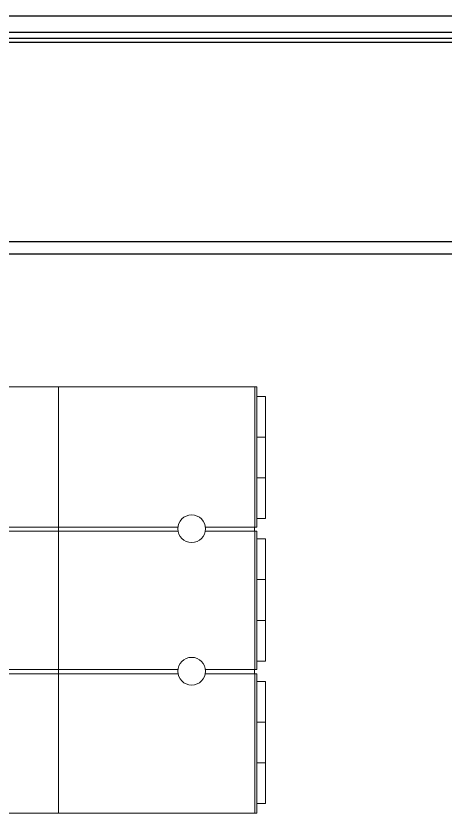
# Model space of a CAD drawing. Header units: millimetres. Extents: x 0 to 69574, y -5 to 41746.
# Drawn here: x 45623.3 to 45728.8, y 12572.1 to 12767.9 of the extents above; entities that cross this region are included whole.
import ezdxf

# ---------------------------------------------------------------- set-up
doc = ezdxf.new("R2010")
doc.units = ezdxf.units.MM
doc.layers.add('000-PI-Oprema', color=30, linetype='Continuous', lineweight=5)
doc.layers.add('000-PI-ORMAR', color=2, linetype='Continuous')

# ---------------------------------------------------------------- blocks, each defined once
blk = doc.blocks.new('8606.000_montažna')
at = {"layer": '000-PI-ORMAR'}
for p, q in [((51138.39, 38452.42), (50727.39, 38452.42)), ((51138.39, 38449.42), (50727.39, 38449.42))]:
    blk.add_line(p, q, dxfattribs=at)
blk = doc.blocks.new('LV429517')
at = {"layer": '000-PI-Oprema'}
for p, q in [((47879.24, 38468.75), (47879.24, 38470.9)), ((47879.24, 38470.9), (47909.24, 38470.9)), ((47889.24, 38470.9), (47889.24, 38468.75)), ((47899.24, 38468.75), (47899.24, 38470.9)), ((47909.24, 38470.9), (47909.24, 38468.75)), ((47914.24, 38468.75), (47914.24, 38470.9)), ((47914.24, 38470.9), (47944.24, 38470.9)), ((47924.24, 38470.9), (47924.24, 38468.75)), ((47934.24, 38468.75), (47934.24, 38470.9)), ((47944.24, 38470.9), (47944.24, 38468.75)), ((47949.24, 38468.75), (47949.24, 38470.9)), ((47949.24, 38470.9), (47979.24, 38470.9)), ((47959.24, 38470.9), (47959.24, 38468.75)), ((47969.24, 38468.75), (47969.24, 38470.9)), ((47979.24, 38470.9), (47979.24, 38468.75)), ((47876.89, 38393.35), (47876.89, 38468.75)), ((47876.89, 38468.75), (47911.36, 38468.75)), ((47911.36, 38456.13), (47911.36, 38468.75)), ((47912.36, 38468.75), (47912.36, 38456.09)), ((47912.36, 38468.75), (47946.36, 38468.75)), ((47946.36, 38456.13), (47946.36, 38468.75)), ((47947.36, 38468.75), (47947.36, 38456.09)), ((47947.36, 38468.75), (47981.59, 38468.75)), ((47981.59, 38393.35), (47981.59, 38468.75)), ((47876.89, 38468.26), (47911.36, 38468.26)), ((47911.36, 38468.15), (47912.36, 38468.15)), ((47912.36, 38468.26), (47946.36, 38468.26)), ((47946.36, 38468.15), (47947.36, 38468.15)), ((47947.36, 38468.26), (47981.59, 38468.26)), ((47911.36, 38396.65), (47911.36, 38449.37)), ((47912.36, 38449.41), (47912.36, 38396.65)), ((47946.36, 38396.65), (47946.36, 38449.37)), ((47947.36, 38449.41), (47947.36, 38396.65)), ((47981.59, 38420), (47876.89, 38420)), ((47879.39, 38407.3), (47879.39, 38406.05)), ((47883.39, 38407.3), (47879.39, 38407.3)), ((47880.59, 38405.31), (47880.59, 38406.3)), ((47880.59, 38406.3), (47882.19, 38406.3)), ((47882.19, 38406.3), (47882.19, 38405.31)), ((47883.39, 38406.05), (47883.39, 38407.3)), ((47979.09, 38407.3), (47975.09, 38407.3)), ((47975.09, 38407.3), (47975.09, 38406.05)), ((47976.29, 38406.3), (47977.89, 38406.3)), ((47976.29, 38405.31), (47976.29, 38406.3)), ((47977.89, 38406.3), (47977.89, 38405.31)), ((47979.09, 38406.05), (47979.09, 38407.3)), ((47882.29, 38402.4), (47880.48, 38402.4)), ((47943.74, 38403.6), (47934.74, 38403.6)), ((47934.74, 38403.6), (47934.74, 38398.4)), ((47934.74, 38402.4), (47937.09, 38402.4)), ((47943.74, 38398.4), (47943.74, 38403.6)), ((47958.74, 38403.6), (47949.74, 38403.6)), ((47949.74, 38403.6), (47949.74, 38398.4)), ((47956.39, 38402.4), (47958.74, 38402.4)), ((47958.74, 38398.4), (47958.74, 38403.6)), ((47976.18, 38402.4), (47977.99, 38402.4)), ((47938.59, 38398.4), (47938.59, 38400.9)), ((47941.61, 38401.6), (47943.74, 38401.6)), ((47941.61, 38398.85), (47941.61, 38401.6)), ((47949.74, 38401.6), (47951.86, 38401.6)), ((47951.86, 38401.6), (47951.86, 38398.85)), ((47954.85, 38400.9), (47954.85, 38398.4)), ((47889.44, 38398.6), (47889.44, 38396)), ((47899.04, 38396), (47899.04, 38398.6)), ((47924.44, 38398.6), (47924.44, 38396)), ((47934.04, 38396), (47934.04, 38398.6)), ((47934.74, 38398.4), (47943.74, 38398.4)), ((47943.74, 38398.85), (47941.61, 38398.85)), ((47951.86, 38398.85), (47949.74, 38398.85)), ((47949.74, 38398.4), (47958.74, 38398.4)), ((47959.44, 38398.6), (47959.44, 38396)), ((47969.04, 38396), (47969.04, 38398.6)), ((47912.36, 38396.65), (47911.36, 38396.65)), ((47947.36, 38396.65), (47946.36, 38396.65)), ((47876.89, 38393.35), (47881.94, 38393.35)), ((47881.94, 38388.5), (47881.94, 38393.35)), ((47981.59, 38393.35), (47976.54, 38393.35)), ((47976.54, 38393.35), (47976.54, 38388.5)), ((47881.94, 38388.5), (47942.33, 38388.5)), ((47976.54, 38388.5), (47951.15, 38388.5)), ((47946.45, 38384.1), (47947.03, 38384.1))]:
    blk.add_line(p, q, dxfattribs=at)
for centre, radius in [((47911.74, 38452.75), 3.4), ((47946.74, 38452.75), 3.4), ((47881.39, 38401.8), 1.1), ((47977.09, 38401.8), 1.1), ((47894.24, 38398.6), 0.87), ((47929.24, 38398.6), 0.87), ((47964.24, 38398.6), 0.87), ((47894.24, 38396), 0.87), ((47929.24, 38396), 0.87), ((47964.24, 38396), 0.87)]:
    blk.add_circle(centre, radius, dxfattribs=at)
for centre, radius, start, end in [((47881.39, 38401.8), 4.7, 115.1843, 163.2267), ((47881.39, 38401.8), 4.7, 196.7733, 64.8157), ((47977.09, 38401.8), 4.7, 115.1843, 343.2238), ((47977.09, 38401.8), 4.7, 16.7762, 64.8157), ((47881.39, 38401.8), 3.6, 102.8396, 77.1604), ((47977.09, 38401.8), 3.6, 102.8396, 77.1604), ((47894.24, 38398.6), 4.8, 0, 180), ((47929.24, 38398.6), 4.8, 0, 180), ((47937.09, 38400.9), 1.5, 0.0001, 89.9352), ((47956.36, 38400.89), 1.51, 88.9208, 179.4566), ((47964.24, 38398.6), 4.8, 0, 180), ((47894.24, 38396), 4.8, 180, 0), ((47929.24, 38396), 4.8, 180, 0), ((47964.24, 38396), 4.8, 180, 0), ((47946.74, 38388.5), 4.41, 180, 266.2081), ((47946.74, 38388.5), 4.41, 273.7919, 0)]:
    blk.add_arc(centre, radius, start, end, dxfattribs=at)

msp = doc.modelspace()

# ---------------------------------------------------------------- linework, layer by layer
at = {"layer": '000-PI-ORMAR'}
for p, q in [((45256.233, 12767.904), (45823.733, 12767.904)), ((45256.233, 12763.904), (45823.733, 12763.904)), ((45835.995, 12761.404), (45243.995, 12761.404)), ((45256.233, 12762.404), (45823.733, 12762.404)), ((46191.483, 12761.404), (45258.483, 12761.404))]:
    msp.add_line(p, q, dxfattribs=at)

# ---------------------------------------------------------------- block references
at = {"layer": '000-PI-Oprema'}
msp.add_blockref('8606.000_montažna', (-5392.912, -25740.014), dxfattribs=at)
at = {"layer": '000-PI-Oprema', "ltscale": 0.25, "rotation": 270}
msp.add_blockref('LV429517', (7213.782, 60553.655), dxfattribs=at)

doc.saveas('drawing.dxf')
